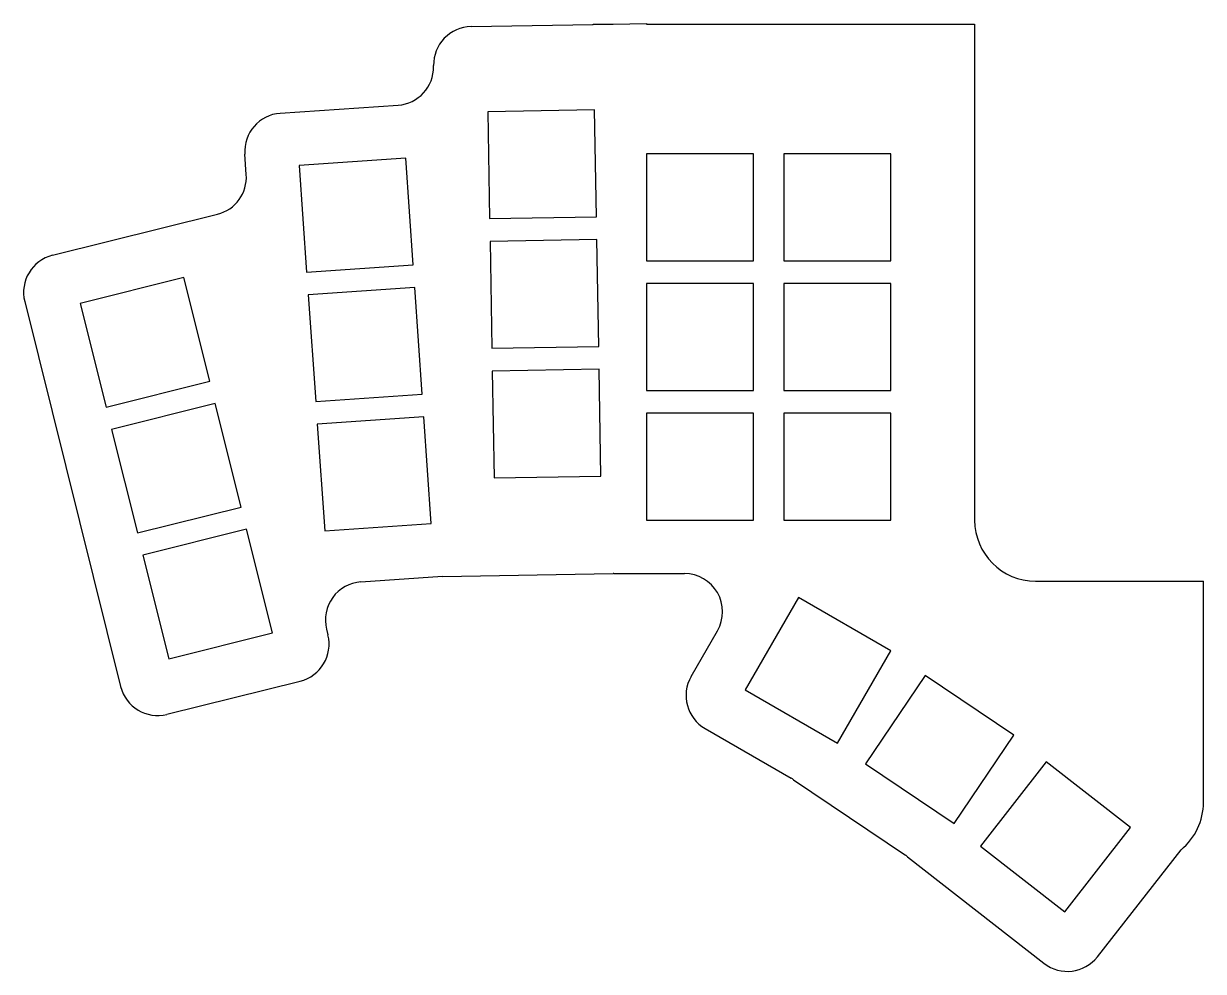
# Model space of a CAD drawing. Header units: millimetres. Extents: x -24 to 131, y -49 to 75.
import ezdxf

# ---------------------------------------------------------------- set-up
doc = ezdxf.new("R2010")
doc.units = ezdxf.units.MM

msp = doc.modelspace()

# ---------------------------------------------------------------- linework, layer by layer
for p, q in [((34.52, 74.37), (50.54, 74.65)), ((50.54, 74.69), (53.14, 74.69)), ((50.54, 74.65), (50.54, 74.69)), ((53.14, 74.69), (57.52, 74.77)), ((57.52, 74.77), (57.52, 74.69)), ((57.52, 74.69), (100.54, 74.69)), ((100.54, 74.69), (100.54, 9.69)), ((29.61, 69.16), (29.61, 69.28)), ((9.51, 63.01), (24.96, 64.09)), ((50.72, 63.46), (36.72, 63.21)), ((50.96, 49.46), (50.72, 63.46)), ((36.72, 63.21), (36.96, 49.22)), ((5.06, 54.99), (4.87, 57.67)), ((71.54, 57.69), (57.54, 57.69)), ((57.54, 57.69), (57.54, 43.69)), ((71.54, 43.69), (71.54, 57.69)), ((89.54, 57.69), (75.54, 57.69)), ((75.54, 57.69), (75.54, 43.69)), ((89.54, 43.69), (89.54, 57.69)), ((25.96, 57.14), (12, 56.16)), ((12, 56.16), (12.97, 42.2)), ((26.94, 43.17), (25.96, 57.14)), ((-20.34, 44.4), (1.28, 49.79)), ((36.96, 49.22), (50.96, 49.46)), ((51.01, 46.46), (37.02, 46.22)), ((51.26, 32.46), (51.01, 46.46)), ((37.02, 46.22), (37.26, 32.22)), ((57.54, 43.69), (71.54, 43.69)), ((75.54, 43.69), (89.54, 43.69)), ((12.97, 42.2), (26.94, 43.17)), ((-3.13, 41.48), (-16.71, 38.09)), ((0.26, 27.89), (-3.13, 41.48)), ((71.54, 40.69), (57.54, 40.69)), ((57.54, 40.69), (57.54, 26.69)), ((71.54, 26.69), (71.54, 40.69)), ((89.54, 40.69), (75.54, 40.69)), ((75.54, 40.69), (75.54, 26.69)), ((89.54, 26.69), (89.54, 40.69)), ((27.15, 40.18), (13.18, 39.2)), ((13.18, 39.2), (14.16, 25.24)), ((28.12, 26.21), (27.15, 40.18)), ((-23.99, 38.34), (-11.41, -12.12)), ((-16.71, 38.09), (-13.32, 24.5)), ((37.26, 32.22), (51.26, 32.46)), ((51.31, 29.46), (37.31, 29.22)), ((51.55, 15.47), (51.31, 29.46)), ((-13.32, 24.5), (0.26, 27.89)), ((37.31, 29.22), (37.56, 15.22)), ((57.54, 26.69), (71.54, 26.69)), ((75.54, 26.69), (89.54, 26.69)), ((0.99, 24.98), (-12.6, 21.59)), ((4.37, 11.4), (0.99, 24.98)), ((14.16, 25.24), (28.12, 26.21)), ((28.33, 23.22), (14.37, 22.25)), ((29.31, 9.26), (28.33, 23.22)), ((71.54, 23.69), (57.54, 23.69)), ((57.54, 23.69), (57.54, 9.69)), ((71.54, 9.69), (71.54, 23.69)), ((89.54, 23.69), (75.54, 23.69)), ((75.54, 23.69), (75.54, 9.69)), ((89.54, 9.69), (89.54, 23.69)), ((14.37, 22.25), (15.34, 8.28)), ((-12.6, 21.59), (-9.21, 8.01)), ((37.56, 15.22), (51.55, 15.47)), ((-9.21, 8.01), (4.37, 11.4)), ((57.54, 9.69), (71.54, 9.69)), ((75.54, 9.69), (89.54, 9.69)), ((5.1, 8.49), (-8.49, 5.1)), ((8.49, -5.1), (5.1, 8.49)), ((15.34, 8.28), (29.31, 9.26)), ((-8.49, 5.1), (-5.1, -8.49)), ((20.08, 1.59), (30.78, 2.34)), ((30.78, 2.3), (53.15, 2.69)), ((30.78, 2.3), (30.78, 2.34)), ((53.24, 2.69), (62.5, 2.69)), ((108.54, 1.69), (130.54, 1.69)), ((130.54, -27.31), (130.54, 1.69)), ((77.44, -0.44), (70.44, -12.56)), ((89.56, -7.44), (77.44, -0.44)), ((15.58, -4.6), (15.76, -5.35)), ((-5.1, -8.49), (8.49, -5.1)), ((63.38, -10.79), (66.83, -4.81)), ((82.56, -19.56), (89.56, -7.44)), ((94.07, -10.65), (86.24, -22.25)), ((105.67, -18.48), (94.07, -10.65)), ((-5.35, -15.76), (12.12, -11.41)), ((70.44, -12.56), (82.56, -19.56)), ((65.21, -17.62), (76.5, -24.14)), ((97.84, -30.08), (105.67, -18.48)), ((86.24, -22.25), (97.84, -30.08)), ((109.94, -21.99), (101.32, -33.03)), ((120.97, -30.61), (109.94, -21.99)), ((76.79, -24.33), (91.47, -34.23)), ((112.35, -41.65), (120.97, -30.61)), ((101.32, -33.03), (112.35, -41.65)), ((116.64, -47.53), (127.6, -33.5)), ((91.75, -34.43), (109.62, -48.39))]:
    msp.add_line(p, q)
for centre, radius, start, end in [((34.61, 69.37), 5, 91, 181), ((24.61, 69.07), 5, 274, 1), ((9.86, 58.02), 5, 94, 184), ((0.07, 54.64), 5, 284, 4), ((-19.14, 39.55), 5, 104, 194), ((108.54, 9.69), 8, 180, 270), ((20.43, -3.39), 5, 94, 194), ((53.24, -2.31), 5, 90, 91), ((62.5, -2.31), 5, 330, 90), ((10.91, -6.56), 5, 284, 14), ((67.71, -13.29), 5, 150, 240), ((-6.56, -10.91), 5, 194, 284), ((74, -28.47), 5, 56, 60), ((122.54, -27.31), 8, 309.3085, 360), ((88.68, -38.37), 5, 52, 56), ((112.7, -44.45), 5, 232, 322)]:
    msp.add_arc(centre, radius, start, end)

doc.saveas('drawing.dxf')
